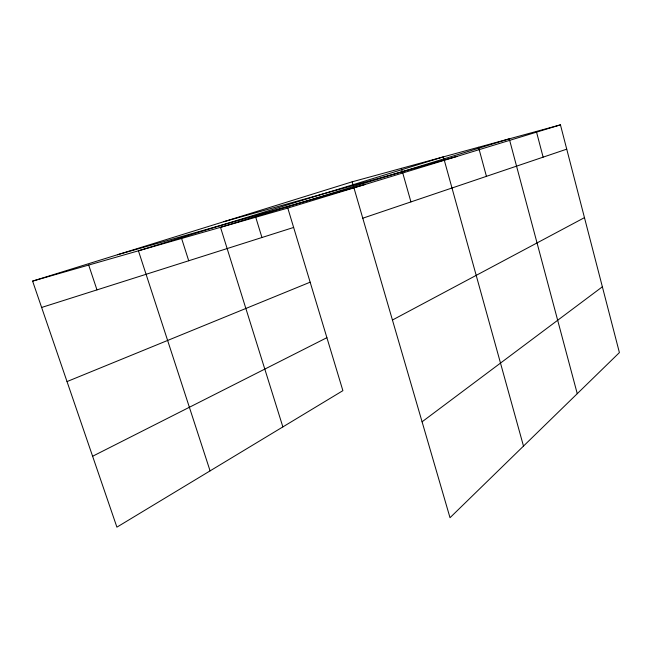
<?xml version="1.0" encoding="UTF-8"?>
<svg xmlns="http://www.w3.org/2000/svg" width="652" height="652" viewBox="0 0 652 652"><rect width="100%" height="100%" fill="white"/><g stroke="black" fill="none" stroke-linecap="round" stroke-linejoin="round"><path stroke-width="0.98" d="M422.08 421.803L602.366 286.798M392.439 320.026L584.461 217.646M92.608 456.253L326.897 337.671M67.026 381.575L310.148 282.186M362.781 218.208L566.735 149.161M41.63 307.459L293.636 227.45M32.6 281.11L287.785 208.07L342.887 390.662L116.904 527.15L32.6 281.11L352.178 181.81L560.443 124.85L619.4 352.593L450.019 517.704L352.178 181.81M287.785 208.07L560.443 124.85M117.417 254.753L365.291 184.41M223.799 221.704L457.044 156.407M88.696 265.054L96.977 289.887M210.083 470.874L138.436 250.816L443.368 156.871L523.491 446.082M181.606 238.461L188.713 260.759M282.87 426.913L220.506 227.328L509.269 138.843L577.256 393.678M255.731 217.238L261.949 237.507M401.428 168.338L410.939 201.9M478.535 147.254L486.433 176.342M536.368 131.427L543.124 157.156"/></g></svg>
